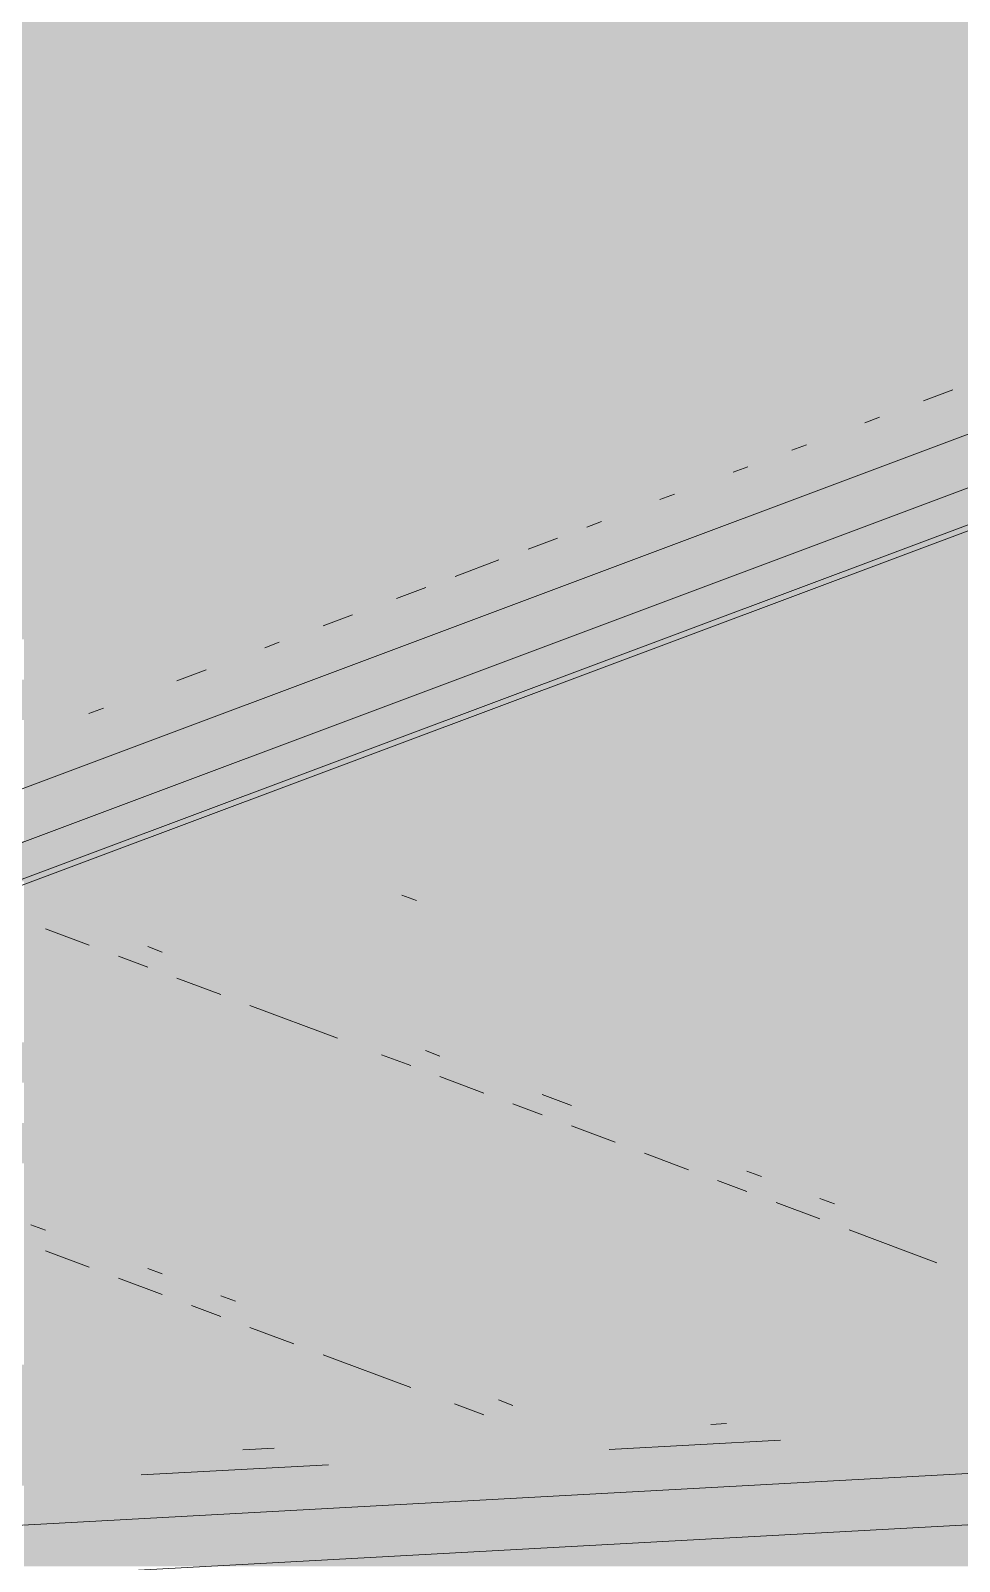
# Model space of a CAD drawing. Header units: millimetres. Extents: x 5 to 1315, y 5 to 292.
# Drawn here: x 975.47 to 979.43, y 70.71 to 77.22 of the extents above; entities that cross this region are included whole.
import ezdxf

# ---------------------------------------------------------------- set-up
doc = ezdxf.new("R2010")
doc.units = ezdxf.units.MM
doc.layers.add('EXISTING', color=7, linetype='Continuous')
doc.layers.add('IMAGES', color=7, linetype='Continuous')

# ---------------------------------------------------------------- blocks, each defined once
blk = doc.blocks.new('SHEET_03')
at = {"layer": 'EXISTING', "color": 250, "lineweight": 9}
for p, q in [((66.8128, 70.7631), (91.423, 79.9823)), ((91.7199, 79.8651), (67.4212, 70.7626)), ((67.8719, 70.7746), (91.7345, 79.7136)), ((67.9339, 70.7723), (91.6718, 79.6647)), ((79.2732, 75.6436), (79.3979, 75.6903)), ((79.024, 75.5503), (79.0863, 75.5736)), ((78.7125, 75.4336), (78.7748, 75.4569)), ((78.4633, 75.3402), (78.5256, 75.3635)), ((78.1518, 75.2235), (78.2141, 75.2468)), ((77.8403, 75.1068), (77.9026, 75.1301)), ((77.591, 75.0134), (77.7156, 75.0601)), ((77.2795, 74.8967), (77.4664, 74.9668)), ((77.0303, 74.8034), (77.1549, 74.8501)), ((76.7188, 74.6867), (76.8434, 74.7334)), ((76.4696, 74.5933), (76.5319, 74.6167)), ((76.0957, 74.4533), (76.2203, 74.5)), ((75.7219, 74.3133), (75.7842, 74.3366)), ((77.116, 73.5178), (77.0538, 73.5411)), ((75.7232, 73.3279), (75.5366, 73.3978)), ((75.9719, 73.2348), (75.8475, 73.2813)), ((75.9719, 73.3222), (76.0341, 73.2989)), ((76.2828, 73.1183), (76.0962, 73.1882)), ((76.7802, 72.932), (76.4071, 73.0717)), ((77.1533, 72.8796), (77.2154, 72.8563)), ((77.0911, 72.8155), (76.9667, 72.8621)), ((77.402, 72.699), (77.2154, 72.7689)), ((77.6507, 72.6933), (77.775, 72.6467)), ((77.6507, 72.6059), (77.5263, 72.6525)), ((77.9616, 72.4894), (77.775, 72.5593)), ((78.2725, 72.3729), (78.0859, 72.4428)), ((78.5212, 72.3672), (78.5833, 72.3439)), ((78.5212, 72.2798), (78.3968, 72.3264)), ((78.8321, 72.1633), (78.6455, 72.2332)), ((78.8321, 72.2507), (78.8942, 72.2274)), ((75.4745, 72.1391), (75.5366, 72.1158)), ((79.3295, 71.977), (78.9564, 72.1167)), ((75.7232, 71.9586), (75.5366, 72.0284)), ((76.0341, 71.8421), (75.8475, 71.912)), ((75.9719, 71.9528), (76.0341, 71.9295)), ((76.2828, 71.8363), (76.345, 71.813)), ((76.2828, 71.7489), (76.1584, 71.7955)), ((76.5937, 71.6325), (76.4071, 71.7023)), ((77.0911, 71.4461), (76.718, 71.5859)), ((66.0144, 70.3455), (86.9866, 71.4919)), ((77.402, 71.3297), (77.2776, 71.3763)), ((77.4642, 71.3938), (77.5263, 71.3705)), ((86.4655, 71.2452), (66.0242, 70.1278)), ((78.3681, 71.2895), (78.4345, 71.2931)), ((76.3771, 71.1806), (76.5098, 71.1879)), ((77.9351, 71.1831), (78.6652, 71.223)), ((75.9441, 71.0742), (76.7405, 71.1178))]:
    blk.add_line(p, q, dxfattribs=at)
at = {"layer": 'IMAGES', "color": 7}
for points in [[(71.5042, 77.2), (82.4715, 77.2), (71.5042, 77.3714), (82.4715, 77.3714)], [(70.9901, 77.0286), (82.1287, 77.0286), (70.9901, 77.2), (82.1287, 77.2)], [(70.6474, 76.8571), (81.6147, 76.8571), (70.6474, 77.0286), (81.6147, 77.0286)], [(70.1333, 76.6857), (81.2719, 76.6857), (70.1333, 76.8571), (81.2719, 76.8571)], [(69.7906, 76.5143), (80.7578, 76.5143), (69.7906, 76.6857), (80.7578, 76.6857)], [(70.1333, 76.3429), (80.2438, 76.3429), (70.1333, 76.5143), (80.2438, 76.5143)], [(70.8188, 76.1714), (80.2438, 76.1714), (70.8188, 76.3429), (80.2438, 76.3429)], [(70.8188, 76), (79.5583, 76), (70.8188, 76.1714), (79.5583, 76.1714)], [(71.6756, 75.8286), (78.8728, 75.8286), (71.6756, 76), (78.8728, 76)], [(78.8728, 75.8286), (79.2156, 75.8286), (78.8728, 76), (79.2156, 76)], [(79.2156, 75.8286), (79.3869, 75.8286), (79.2156, 76), (79.3869, 76)], [(79.3869, 75.6571), (79.5583, 75.6571), (79.3869, 76), (79.5583, 76)], [(71.6756, 75.6571), (78.5301, 75.6571), (71.6756, 75.8286), (78.5301, 75.8286)], [(78.5301, 75.6571), (78.8728, 75.6571), (78.5301, 75.8286), (78.8728, 75.8286)], [(78.8728, 75.6571), (79.2156, 75.6571), (78.8728, 75.8286), (79.2156, 75.8286)], [(79.2156, 75.6571), (79.3869, 75.6571), (79.2156, 75.8286), (79.3869, 75.8286)], [(72.5324, 75.4857), (78.016, 75.4857), (72.5324, 75.6571), (78.016, 75.6571)], [(78.016, 75.4857), (78.3588, 75.4857), (78.016, 75.6571), (78.3588, 75.6571)], [(78.3588, 75.4857), (78.5301, 75.4857), (78.3588, 75.6571), (78.5301, 75.6571)], [(78.5301, 75.4857), (78.7015, 75.4857), (78.5301, 75.6571), (78.7015, 75.6571)], [(78.7015, 75.4857), (78.8728, 75.4857), (78.7015, 75.6571), (78.8728, 75.6571)], [(78.8728, 75.4857), (79.0442, 75.4857), (78.8728, 75.6571), (79.0442, 75.6571)], [(79.0442, 75.4857), (79.2156, 75.4857), (79.0442, 75.6571), (79.2156, 75.6571)], [(79.2156, 75.4857), (79.3869, 75.4857), (79.2156, 75.6571), (79.3869, 75.6571)], [(79.3869, 75.4857), (79.5583, 75.4857), (79.3869, 75.6571), (79.5583, 75.6571)], [(73.0465, 75.3143), (77.5019, 75.3143), (73.0465, 75.4857), (77.5019, 75.4857)], [(77.5019, 75.3143), (77.6733, 75.3143), (77.5019, 75.4857), (77.6733, 75.4857)], [(77.6733, 75.3143), (77.8447, 75.3143), (77.6733, 75.4857), (77.8447, 75.4857)], [(77.8447, 75.3143), (78.1874, 75.3143), (77.8447, 75.4857), (78.1874, 75.4857)], [(78.1874, 75.3143), (78.5301, 75.3143), (78.1874, 75.4857), (78.5301, 75.4857)], [(78.5301, 75.3143), (78.7015, 75.3143), (78.5301, 75.4857), (78.7015, 75.4857)], [(78.7015, 75.3143), (78.8728, 75.3143), (78.7015, 75.4857), (78.8728, 75.4857)], [(78.8728, 75.3143), (79.0442, 75.3143), (78.8728, 75.4857), (79.0442, 75.4857)], [(79.0442, 75.3143), (79.3869, 75.3143), (79.0442, 75.4857), (79.3869, 75.4857)], [(79.3869, 75.3143), (80.0724, 75.3143), (79.3869, 75.4857), (80.0724, 75.4857)], [(73.3892, 75.1429), (77.1592, 75.1429), (73.3892, 75.3143), (77.1592, 75.3143)], [(77.1592, 75.1429), (77.3306, 75.1429), (77.1592, 75.3143), (77.3306, 75.3143)], [(77.3306, 75.1429), (77.5019, 75.1429), (77.3306, 75.3143), (77.5019, 75.3143)], [(77.5019, 74.9714), (77.6733, 74.9714), (77.5019, 75.3143), (77.6733, 75.3143)], [(77.6733, 75.1429), (77.8447, 75.1429), (77.6733, 75.3143), (77.8447, 75.3143)], [(77.8447, 75.1429), (78.016, 75.1429), (77.8447, 75.3143), (78.016, 75.3143)], [(78.016, 75.1429), (78.1874, 75.1429), (78.016, 75.3143), (78.1874, 75.3143)], [(78.1874, 75.1429), (78.3588, 75.1429), (78.1874, 75.3143), (78.3588, 75.3143)], [(78.3588, 75.1429), (78.7015, 75.1429), (78.3588, 75.3143), (78.7015, 75.3143)], [(78.7015, 75.1429), (79.2156, 75.1429), (78.7015, 75.3143), (79.2156, 75.3143)], [(79.2156, 75.1429), (79.3869, 75.1429), (79.2156, 75.3143), (79.3869, 75.3143)], [(79.3869, 75.1429), (79.7297, 75.1429), (79.3869, 75.3143), (79.7297, 75.3143)], [(73.9033, 74.9714), (76.6451, 74.9714), (73.9033, 75.1429), (76.6451, 75.1429)], [(76.6451, 74.9714), (76.8165, 74.9714), (76.6451, 75.1429), (76.8165, 75.1429)], [(76.8165, 74.9714), (76.9879, 74.9714), (76.8165, 75.1429), (76.9879, 75.1429)], [(76.9879, 74.9714), (77.1592, 74.9714), (76.9879, 75.1429), (77.1592, 75.1429)], [(77.1592, 74.8), (77.3306, 74.8), (77.1592, 75.1429), (77.3306, 75.1429)], [(77.3306, 74.9714), (77.5019, 74.9714), (77.3306, 75.1429), (77.5019, 75.1429)], [(77.6733, 74.8), (77.8447, 74.8), (77.6733, 75.1429), (77.8447, 75.1429)], [(77.8447, 74.8), (78.016, 74.8), (77.8447, 75.1429), (78.016, 75.1429)], [(78.016, 74.9714), (78.3588, 74.9714), (78.016, 75.1429), (78.3588, 75.1429)], [(78.3588, 74.9714), (79.0442, 74.9714), (78.3588, 75.1429), (79.0442, 75.1429)], [(79.0442, 74.9714), (79.5583, 74.9714), (79.0442, 75.1429), (79.5583, 75.1429)], [(74.246, 74.8), (76.3024, 74.8), (74.246, 74.9714), (76.3024, 74.9714)], [(76.3024, 74.8), (76.6451, 74.8), (76.3024, 74.9714), (76.6451, 74.9714)], [(76.6451, 74.8), (76.8165, 74.8), (76.6451, 74.9714), (76.8165, 74.9714)], [(76.8165, 74.8), (76.9879, 74.8), (76.8165, 74.9714), (76.9879, 74.9714)], [(76.9879, 74.8), (77.1592, 74.8), (76.9879, 74.9714), (77.1592, 74.9714)], [(77.3306, 74.8), (77.6733, 74.8), (77.3306, 74.9714), (77.6733, 74.9714)], [(78.016, 74.8), (78.5301, 74.8), (78.016, 74.9714), (78.5301, 74.9714)], [(78.5301, 74.8), (78.7015, 74.8), (78.5301, 74.9714), (78.7015, 74.9714)], [(78.7015, 74.8), (78.8728, 74.8), (78.7015, 74.9714), (78.8728, 74.9714)], [(78.8728, 74.8), (79.2156, 74.8), (78.8728, 74.9714), (79.2156, 74.9714)], [(79.2156, 74.8), (79.3869, 74.8), (79.2156, 74.9714), (79.3869, 74.9714)], [(79.3869, 74.8), (79.5583, 74.8), (79.3869, 74.9714), (79.5583, 74.9714)], [(74.7601, 74.6286), (75.7883, 74.6286), (74.7601, 74.8), (75.7883, 74.8)], [(75.7883, 74.6286), (76.3024, 74.6286), (75.7883, 74.8), (76.3024, 74.8)], [(76.3024, 74.6286), (76.4738, 74.6286), (76.3024, 74.8), (76.4738, 74.8)], [(76.4738, 74.6286), (76.6451, 74.6286), (76.4738, 74.8), (76.6451, 74.8)], [(76.6451, 74.6286), (76.8165, 74.6286), (76.6451, 74.8), (76.8165, 74.8)], [(76.8165, 74.6286), (77.5019, 74.6286), (76.8165, 74.8), (77.5019, 74.8)], [(77.5019, 74.4571), (77.6733, 74.4571), (77.5019, 74.8), (77.6733, 74.8)], [(77.6733, 74.6286), (78.016, 74.6286), (77.6733, 74.8), (78.016, 74.8)], [(78.016, 74.6286), (78.1874, 74.6286), (78.016, 74.8), (78.1874, 74.8)], [(78.1874, 74.6286), (78.7015, 74.6286), (78.1874, 74.8), (78.7015, 74.8)], [(78.7015, 74.6286), (79.0442, 74.6286), (78.7015, 74.8), (79.0442, 74.8)], [(79.0442, 74.6286), (79.3869, 74.6286), (79.0442, 74.8), (79.3869, 74.8)], [(79.3869, 74.6286), (79.5583, 74.6286), (79.3869, 74.8), (79.5583, 74.8)], [(75.4456, 74.4571), (75.6169, 74.4571), (75.4456, 74.6286), (75.6169, 74.6286)], [(75.6169, 74.4571), (75.7883, 74.4571), (75.6169, 74.6286), (75.7883, 74.6286)], [(75.7883, 74.4571), (75.9597, 74.4571), (75.7883, 74.6286), (75.9597, 74.6286)], [(75.9597, 74.4571), (76.131, 74.4571), (75.9597, 74.6286), (76.131, 74.6286)], [(76.131, 74.2857), (76.3024, 74.2857), (76.131, 74.6286), (76.3024, 74.6286)], [(76.3024, 74.4571), (76.4738, 74.4571), (76.3024, 74.6286), (76.4738, 74.6286)], [(76.4738, 74.4571), (76.9879, 74.4571), (76.4738, 74.6286), (76.9879, 74.6286)], [(76.9879, 74.2857), (77.1592, 74.2857), (76.9879, 74.6286), (77.1592, 74.6286)], [(77.1592, 74.4571), (77.5019, 74.4571), (77.1592, 74.6286), (77.5019, 74.6286)], [(77.6733, 74.4571), (78.1874, 74.4571), (77.6733, 74.6286), (78.1874, 74.6286)], [(78.1874, 74.4571), (78.5301, 74.4571), (78.1874, 74.6286), (78.5301, 74.6286)], [(78.5301, 74.4571), (78.7015, 74.4571), (78.5301, 74.6286), (78.7015, 74.6286)], [(78.7015, 74.4571), (79.0442, 74.4571), (78.7015, 74.6286), (79.0442, 74.6286)], [(79.0442, 74.4571), (87.7837, 74.4571), (79.0442, 74.6286), (87.7837, 74.6286)], [(75.2742, 74.2857), (75.6169, 74.2857), (75.2742, 74.4571), (75.6169, 74.4571)], [(75.6169, 74.2857), (75.7883, 74.2857), (75.6169, 74.4571), (75.7883, 74.4571)], [(75.7883, 74.2857), (76.131, 74.2857), (75.7883, 74.4571), (76.131, 74.4571)], [(76.3024, 74.2857), (76.4738, 74.2857), (76.3024, 74.4571), (76.4738, 74.4571)], [(76.4738, 74.2857), (76.8165, 74.2857), (76.4738, 74.4571), (76.8165, 74.4571)], [(76.8165, 74.2857), (76.9879, 74.2857), (76.8165, 74.4571), (76.9879, 74.4571)], [(77.1592, 74.2857), (77.8447, 74.2857), (77.1592, 74.4571), (77.8447, 74.4571)], [(77.8447, 74.2857), (78.016, 74.2857), (77.8447, 74.4571), (78.016, 74.4571)], [(78.016, 74.2857), (78.1874, 74.2857), (78.016, 74.4571), (78.1874, 74.4571)], [(78.1874, 74.2857), (78.5301, 74.2857), (78.1874, 74.4571), (78.5301, 74.4571)], [(78.5301, 74.2857), (78.7015, 74.2857), (78.5301, 74.4571), (78.7015, 74.4571)], [(78.7015, 74.2857), (87.441, 74.2857), (78.7015, 74.4571), (87.441, 74.4571)], [(75.4456, 74.1143), (75.7883, 74.1143), (75.4456, 74.2857), (75.7883, 74.2857)], [(75.7883, 74.1143), (75.9597, 74.1143), (75.7883, 74.2857), (75.9597, 74.2857)], [(75.9597, 73.9429), (76.131, 73.9429), (75.9597, 74.2857), (76.131, 74.2857)], [(76.131, 74.1143), (76.3024, 74.1143), (76.131, 74.2857), (76.3024, 74.2857)], [(76.3024, 74.1143), (76.8165, 74.1143), (76.3024, 74.2857), (76.8165, 74.2857)], [(76.8165, 74.1143), (77.3306, 74.1143), (76.8165, 74.2857), (77.3306, 74.2857)], [(77.3306, 74.1143), (77.5019, 74.1143), (77.3306, 74.2857), (77.5019, 74.2857)], [(77.5019, 74.1143), (77.6733, 74.1143), (77.5019, 74.2857), (77.6733, 74.2857)], [(77.6733, 74.1143), (78.1874, 74.1143), (77.6733, 74.2857), (78.1874, 74.2857)], [(78.1874, 74.1143), (86.9269, 74.1143), (78.1874, 74.2857), (86.9269, 74.2857)], [(75.4456, 73.7714), (75.6169, 73.7714), (75.4456, 74.1143), (75.6169, 74.1143)], [(75.6169, 73.7714), (75.9597, 73.7714), (75.6169, 74.1143), (75.9597, 74.1143)], [(76.131, 73.9429), (76.3024, 73.9429), (76.131, 74.1143), (76.3024, 74.1143)], [(76.3024, 73.9429), (76.8165, 73.9429), (76.3024, 74.1143), (76.8165, 74.1143)], [(76.8165, 73.9429), (76.9879, 73.9429), (76.8165, 74.1143), (76.9879, 74.1143)], [(76.9879, 73.9429), (77.3306, 73.9429), (76.9879, 74.1143), (77.3306, 74.1143)], [(77.3306, 73.9429), (77.6733, 73.9429), (77.3306, 74.1143), (77.6733, 74.1143)], [(77.6733, 73.9429), (86.7556, 73.9429), (77.6733, 74.1143), (86.7556, 74.1143)], [(75.9597, 73.7714), (76.131, 73.7714), (75.9597, 73.9429), (76.131, 73.9429)], [(76.131, 73.7714), (76.4738, 73.7714), (76.131, 73.9429), (76.4738, 73.9429)], [(76.4738, 73.7714), (76.6451, 73.7714), (76.4738, 73.9429), (76.6451, 73.9429)], [(76.6451, 73.7714), (76.8165, 73.7714), (76.6451, 73.9429), (76.8165, 73.9429)], [(76.8165, 73.7714), (76.9879, 73.7714), (76.8165, 73.9429), (76.9879, 73.9429)], [(76.9879, 73.7714), (77.3306, 73.7714), (76.9879, 73.9429), (77.3306, 73.9429)], [(77.3306, 73.7714), (86.0701, 73.7714), (77.3306, 73.9429), (86.0701, 73.9429)], [(75.2742, 73.6), (75.9597, 73.6), (75.2742, 73.7714), (75.9597, 73.7714)], [(75.9597, 73.6), (76.131, 73.6), (75.9597, 73.7714), (76.131, 73.7714)], [(76.131, 73.6), (76.3024, 73.6), (76.131, 73.7714), (76.3024, 73.7714)], [(76.3024, 73.6), (76.4738, 73.6), (76.3024, 73.7714), (76.4738, 73.7714)], [(76.4738, 73.6), (76.6451, 73.6), (76.4738, 73.7714), (76.6451, 73.7714)], [(76.6451, 73.6), (76.9879, 73.6), (76.6451, 73.7714), (76.9879, 73.7714)], [(76.9879, 73.6), (77.3306, 73.6), (76.9879, 73.7714), (77.3306, 73.7714)], [(77.3306, 73.6), (77.5019, 73.6), (77.3306, 73.7714), (77.5019, 73.7714)], [(77.5019, 73.6), (85.556, 73.6), (77.5019, 73.7714), (85.556, 73.7714)], [(75.4456, 73.4286), (75.6169, 73.4286), (75.4456, 73.6), (75.6169, 73.6)], [(75.6169, 73.4286), (75.7883, 73.4286), (75.6169, 73.6), (75.7883, 73.6)], [(75.7883, 73.4286), (75.9597, 73.4286), (75.7883, 73.6), (75.9597, 73.6)], [(75.9597, 73.4286), (76.131, 73.4286), (75.9597, 73.6), (76.131, 73.6)], [(76.131, 73.4286), (76.3024, 73.4286), (76.131, 73.6), (76.3024, 73.6)], [(76.3024, 73.4286), (76.4738, 73.4286), (76.3024, 73.6), (76.4738, 73.6)], [(76.4738, 73.4286), (76.8165, 73.4286), (76.4738, 73.6), (76.8165, 73.6)], [(76.8165, 73.4286), (76.9879, 73.4286), (76.8165, 73.6), (76.9879, 73.6)], [(76.9879, 73.4286), (77.6733, 73.4286), (76.9879, 73.6), (77.6733, 73.6)], [(77.6733, 73.4286), (77.8447, 73.4286), (77.6733, 73.6), (77.8447, 73.6)], [(77.8447, 73.4286), (85.2133, 73.4286), (77.8447, 73.6), (85.2133, 73.6)], [(75.4456, 73.2571), (75.9597, 73.2571), (75.4456, 73.4286), (75.9597, 73.4286)], [(75.9597, 73.2571), (76.131, 73.2571), (75.9597, 73.4286), (76.131, 73.4286)], [(76.131, 73.2571), (76.4738, 73.2571), (76.131, 73.4286), (76.4738, 73.4286)], [(76.4738, 73.2571), (76.6451, 73.2571), (76.4738, 73.4286), (76.6451, 73.4286)], [(76.6451, 73.2571), (77.1592, 73.2571), (76.6451, 73.4286), (77.1592, 73.4286)], [(77.1592, 73.2571), (77.3306, 73.2571), (77.1592, 73.4286), (77.3306, 73.4286)], [(77.3306, 73.2571), (77.5019, 73.2571), (77.3306, 73.4286), (77.5019, 73.4286)], [(77.5019, 73.2571), (77.6733, 73.2571), (77.5019, 73.4286), (77.6733, 73.4286)], [(77.6733, 73.2571), (77.8447, 73.2571), (77.6733, 73.4286), (77.8447, 73.4286)], [(77.8447, 73.0857), (78.016, 73.0857), (77.8447, 73.4286), (78.016, 73.4286)], [(78.016, 73.0857), (78.1874, 73.0857), (78.016, 73.4286), (78.1874, 73.4286)], [(78.1874, 73.2571), (78.5301, 73.2571), (78.1874, 73.4286), (78.5301, 73.4286)], [(78.5301, 73.2571), (84.6992, 73.2571), (78.5301, 73.4286), (84.6992, 73.4286)], [(75.4456, 73.0857), (75.6169, 73.0857), (75.4456, 73.2571), (75.6169, 73.2571)], [(75.6169, 73.0857), (75.7883, 73.0857), (75.6169, 73.2571), (75.7883, 73.2571)], [(75.7883, 73.0857), (76.131, 73.0857), (75.7883, 73.2571), (76.131, 73.2571)], [(76.131, 73.0857), (76.3024, 73.0857), (76.131, 73.2571), (76.3024, 73.2571)], [(76.3024, 73.0857), (76.4738, 73.0857), (76.3024, 73.2571), (76.4738, 73.2571)], [(76.4738, 73.0857), (76.6451, 73.0857), (76.4738, 73.2571), (76.6451, 73.2571)], [(76.6451, 73.0857), (76.8165, 73.0857), (76.6451, 73.2571), (76.8165, 73.2571)], [(76.8165, 73.0857), (76.9879, 73.0857), (76.8165, 73.2571), (76.9879, 73.2571)], [(76.9879, 73.0857), (77.3306, 73.0857), (76.9879, 73.2571), (77.3306, 73.2571)], [(77.3306, 73.0857), (77.6733, 73.0857), (77.3306, 73.2571), (77.6733, 73.2571)], [(77.6733, 73.0857), (77.8447, 73.0857), (77.6733, 73.2571), (77.8447, 73.2571)], [(78.1874, 73.0857), (78.5301, 73.0857), (78.1874, 73.2571), (78.5301, 73.2571)], [(78.5301, 73.0857), (78.7015, 73.0857), (78.5301, 73.2571), (78.7015, 73.2571)], [(78.7015, 73.0857), (78.8728, 73.0857), (78.7015, 73.2571), (78.8728, 73.2571)], [(78.8728, 73.0857), (84.0137, 73.0857), (78.8728, 73.2571), (84.0137, 73.2571)], [(75.4456, 72.9143), (75.7883, 72.9143), (75.4456, 73.0857), (75.7883, 73.0857)], [(75.7883, 72.9143), (76.131, 72.9143), (75.7883, 73.0857), (76.131, 73.0857)], [(76.131, 72.9143), (76.3024, 72.9143), (76.131, 73.0857), (76.3024, 73.0857)], [(76.3024, 72.9143), (76.4738, 72.9143), (76.3024, 73.0857), (76.4738, 73.0857)], [(76.4738, 72.9143), (76.8165, 72.9143), (76.4738, 73.0857), (76.8165, 73.0857)], [(76.8165, 72.9143), (76.9879, 72.9143), (76.8165, 73.0857), (76.9879, 73.0857)], [(76.9879, 72.9143), (77.3306, 72.9143), (76.9879, 73.0857), (77.3306, 73.0857)], [(77.3306, 72.9143), (77.5019, 72.9143), (77.3306, 73.0857), (77.5019, 73.0857)], [(77.5019, 72.9143), (77.8447, 72.9143), (77.5019, 73.0857), (77.8447, 73.0857)], [(77.8447, 72.9143), (78.1874, 72.9143), (77.8447, 73.0857), (78.1874, 73.0857)], [(78.1874, 72.9143), (78.3588, 72.9143), (78.1874, 73.0857), (78.3588, 73.0857)], [(78.3588, 72.9143), (78.5301, 72.9143), (78.3588, 73.0857), (78.5301, 73.0857)], [(78.5301, 72.9143), (78.7015, 72.9143), (78.5301, 73.0857), (78.7015, 73.0857)], [(78.7015, 72.9143), (79.0442, 72.9143), (78.7015, 73.0857), (79.0442, 73.0857)], [(79.0442, 72.9143), (79.2156, 72.9143), (79.0442, 73.0857), (79.2156, 73.0857)], [(79.2156, 72.9143), (84.0137, 72.9143), (79.2156, 73.0857), (84.0137, 73.0857)], [(75.2742, 72.7429), (76.131, 72.7429), (75.2742, 72.9143), (76.131, 72.9143)], [(76.131, 72.7429), (76.3024, 72.7429), (76.131, 72.9143), (76.3024, 72.9143)], [(76.3024, 72.7429), (76.4738, 72.7429), (76.3024, 72.9143), (76.4738, 72.9143)], [(76.4738, 72.7429), (76.6451, 72.7429), (76.4738, 72.9143), (76.6451, 72.9143)], [(76.6451, 72.7429), (76.8165, 72.7429), (76.6451, 72.9143), (76.8165, 72.9143)], [(76.8165, 72.7429), (77.1592, 72.7429), (76.8165, 72.9143), (77.1592, 72.9143)], [(77.1592, 72.7429), (77.3306, 72.7429), (77.1592, 72.9143), (77.3306, 72.9143)], [(77.3306, 72.7429), (77.5019, 72.7429), (77.3306, 72.9143), (77.5019, 72.9143)], [(77.5019, 72.7429), (77.6733, 72.7429), (77.5019, 72.9143), (77.6733, 72.9143)], [(77.6733, 72.7429), (77.8447, 72.7429), (77.6733, 72.9143), (77.8447, 72.9143)], [(77.8447, 72.7429), (78.1874, 72.7429), (77.8447, 72.9143), (78.1874, 72.9143)], [(78.1874, 72.7429), (78.7015, 72.7429), (78.1874, 72.9143), (78.7015, 72.9143)], [(78.7015, 72.7429), (78.8728, 72.7429), (78.7015, 72.9143), (78.8728, 72.9143)], [(78.8728, 72.7429), (79.0442, 72.7429), (78.8728, 72.9143), (79.0442, 72.9143)], [(79.0442, 72.7429), (79.2156, 72.7429), (79.0442, 72.9143), (79.2156, 72.9143)], [(79.2156, 72.7429), (79.3869, 72.7429), (79.2156, 72.9143), (79.3869, 72.9143)], [(79.3869, 72.7429), (79.5583, 72.7429), (79.3869, 72.9143), (79.5583, 72.9143)], [(75.4456, 72.5714), (76.6451, 72.5714), (75.4456, 72.7429), (76.6451, 72.7429)], [(76.6451, 72.5714), (76.9879, 72.5714), (76.6451, 72.7429), (76.9879, 72.7429)], [(76.9879, 72.5714), (77.1592, 72.5714), (76.9879, 72.7429), (77.1592, 72.7429)], [(77.1592, 72.5714), (77.5019, 72.5714), (77.1592, 72.7429), (77.5019, 72.7429)], [(77.5019, 72.5714), (77.8447, 72.5714), (77.5019, 72.7429), (77.8447, 72.7429)], [(77.8447, 72.5714), (78.016, 72.5714), (77.8447, 72.7429), (78.016, 72.7429)], [(78.016, 72.5714), (78.1874, 72.5714), (78.016, 72.7429), (78.1874, 72.7429)], [(78.1874, 72.5714), (78.5301, 72.5714), (78.1874, 72.7429), (78.5301, 72.7429)], [(78.5301, 72.5714), (78.7015, 72.5714), (78.5301, 72.7429), (78.7015, 72.7429)], [(78.7015, 72.5714), (79.0442, 72.5714), (78.7015, 72.7429), (79.0442, 72.7429)], [(79.0442, 72.5714), (79.5583, 72.5714), (79.0442, 72.7429), (79.5583, 72.7429)], [(75.2742, 72.4), (76.9879, 72.4), (75.2742, 72.5714), (76.9879, 72.5714)], [(76.9879, 72.4), (77.1592, 72.4), (76.9879, 72.5714), (77.1592, 72.5714)], [(77.1592, 72.4), (77.3306, 72.4), (77.1592, 72.5714), (77.3306, 72.5714)], [(77.3306, 72.4), (77.5019, 72.4), (77.3306, 72.5714), (77.5019, 72.5714)], [(77.5019, 72.4), (77.6733, 72.4), (77.5019, 72.5714), (77.6733, 72.5714)], [(77.6733, 72.4), (77.8447, 72.4), (77.6733, 72.5714), (77.8447, 72.5714)], [(77.8447, 72.4), (78.016, 72.4), (77.8447, 72.5714), (78.016, 72.5714)], [(78.016, 72.4), (78.3588, 72.4), (78.016, 72.5714), (78.3588, 72.5714)], [(78.3588, 72.4), (78.5301, 72.4), (78.3588, 72.5714), (78.5301, 72.5714)], [(78.5301, 72.4), (78.7015, 72.4), (78.5301, 72.5714), (78.7015, 72.5714)], [(78.7015, 72.4), (78.8728, 72.4), (78.7015, 72.5714), (78.8728, 72.5714)], [(78.8728, 72.4), (79.0442, 72.4), (78.8728, 72.5714), (79.0442, 72.5714)], [(79.0442, 72.4), (79.2156, 72.4), (79.0442, 72.5714), (79.2156, 72.5714)], [(79.2156, 72.4), (79.3869, 72.4), (79.2156, 72.5714), (79.3869, 72.5714)], [(79.3869, 72.4), (79.5583, 72.4), (79.3869, 72.5714), (79.5583, 72.5714)], [(75.4456, 72.2286), (75.6169, 72.2286), (75.4456, 72.4), (75.6169, 72.4)], [(75.6169, 72.2286), (75.7883, 72.2286), (75.6169, 72.4), (75.7883, 72.4)], [(75.7883, 72.2286), (75.9597, 72.2286), (75.7883, 72.4), (75.9597, 72.4)], [(75.9597, 72.2286), (76.131, 72.2286), (75.9597, 72.4), (76.131, 72.4)], [(76.131, 72.2286), (77.5019, 72.2286), (76.131, 72.4), (77.5019, 72.4)], [(77.5019, 72.2286), (77.8447, 72.2286), (77.5019, 72.4), (77.8447, 72.4)], [(77.8447, 72.2286), (78.016, 72.2286), (77.8447, 72.4), (78.016, 72.4)], [(78.016, 72.2286), (78.1874, 72.2286), (78.016, 72.4), (78.1874, 72.4)], [(78.1874, 72.2286), (78.3588, 72.2286), (78.1874, 72.4), (78.3588, 72.4)], [(78.3588, 72.2286), (78.5301, 72.2286), (78.3588, 72.4), (78.5301, 72.4)], [(78.5301, 72.2286), (78.7015, 72.2286), (78.5301, 72.4), (78.7015, 72.4)], [(78.7015, 72.2286), (78.8728, 72.2286), (78.7015, 72.4), (78.8728, 72.4)], [(78.8728, 72.2286), (79.0442, 72.2286), (78.8728, 72.4), (79.0442, 72.4)], [(79.0442, 72.2286), (79.2156, 72.2286), (79.0442, 72.4), (79.2156, 72.4)], [(79.2156, 72.2286), (79.5583, 72.2286), (79.2156, 72.4), (79.5583, 72.4)], [(75.4456, 72.0571), (75.6169, 72.0571), (75.4456, 72.2286), (75.6169, 72.2286)], [(75.6169, 72.0571), (75.7883, 72.0571), (75.6169, 72.2286), (75.7883, 72.2286)], [(75.7883, 72.0571), (76.131, 72.0571), (75.7883, 72.2286), (76.131, 72.2286)], [(76.131, 72.0571), (76.3024, 72.0571), (76.131, 72.2286), (76.3024, 72.2286)], [(76.3024, 72.0571), (76.4738, 72.0571), (76.3024, 72.2286), (76.4738, 72.2286)], [(76.4738, 72.0571), (77.8447, 72.0571), (76.4738, 72.2286), (77.8447, 72.2286)], [(77.8447, 72.0571), (78.016, 72.0571), (77.8447, 72.2286), (78.016, 72.2286)], [(78.016, 72.0571), (78.3588, 72.0571), (78.016, 72.2286), (78.3588, 72.2286)], [(78.3588, 72.0571), (78.5301, 72.0571), (78.3588, 72.2286), (78.5301, 72.2286)], [(78.5301, 72.0571), (78.7015, 72.0571), (78.5301, 72.2286), (78.7015, 72.2286)], [(78.7015, 72.0571), (78.8728, 72.0571), (78.7015, 72.2286), (78.8728, 72.2286)], [(78.8728, 72.0571), (79.0442, 72.0571), (78.8728, 72.2286), (79.0442, 72.2286)], [(79.0442, 72.0571), (79.2156, 72.0571), (79.0442, 72.2286), (79.2156, 72.2286)], [(79.2156, 72.0571), (79.3869, 72.0571), (79.2156, 72.2286), (79.3869, 72.2286)], [(79.3869, 72.0571), (79.5583, 72.0571), (79.3869, 72.2286), (79.5583, 72.2286)], [(75.4456, 71.8857), (75.6169, 71.8857), (75.4456, 72.0571), (75.6169, 72.0571)], [(75.6169, 71.8857), (75.7883, 71.8857), (75.6169, 72.0571), (75.7883, 72.0571)], [(75.7883, 71.7143), (75.9597, 71.7143), (75.7883, 72.0571), (75.9597, 72.0571)], [(75.9597, 71.8857), (76.131, 71.8857), (75.9597, 72.0571), (76.131, 72.0571)], [(76.131, 71.8857), (76.3024, 71.8857), (76.131, 72.0571), (76.3024, 72.0571)], [(76.3024, 71.8857), (76.4738, 71.8857), (76.3024, 72.0571), (76.4738, 72.0571)], [(76.4738, 71.8857), (76.6451, 71.8857), (76.4738, 72.0571), (76.6451, 72.0571)], [(76.6451, 71.8857), (76.8165, 71.8857), (76.6451, 72.0571), (76.8165, 72.0571)], [(76.8165, 71.8857), (76.9879, 71.8857), (76.8165, 72.0571), (76.9879, 72.0571)], [(76.9879, 71.8857), (78.3588, 71.8857), (76.9879, 72.0571), (78.3588, 72.0571)], [(78.3588, 71.8857), (78.8728, 71.8857), (78.3588, 72.0571), (78.8728, 72.0571)], [(78.8728, 71.8857), (79.0442, 71.8857), (78.8728, 72.0571), (79.0442, 72.0571)], [(79.0442, 71.8857), (79.3869, 71.8857), (79.0442, 72.0571), (79.3869, 72.0571)], [(79.3869, 71.8857), (79.5583, 71.8857), (79.3869, 72.0571), (79.5583, 72.0571)], [(75.4456, 71.7143), (75.7883, 71.7143), (75.4456, 71.8857), (75.7883, 71.8857)], [(75.9597, 71.7143), (76.3024, 71.7143), (75.9597, 71.8857), (76.3024, 71.8857)], [(76.3024, 71.7143), (76.4738, 71.7143), (76.3024, 71.8857), (76.4738, 71.8857)], [(76.4738, 71.7143), (76.6451, 71.7143), (76.4738, 71.8857), (76.6451, 71.8857)], [(76.6451, 71.7143), (76.8165, 71.7143), (76.6451, 71.8857), (76.8165, 71.8857)], [(76.8165, 71.7143), (77.3306, 71.7143), (76.8165, 71.8857), (77.3306, 71.8857)], [(77.3306, 71.7143), (77.5019, 71.7143), (77.3306, 71.8857), (77.5019, 71.8857)], [(77.5019, 71.7143), (77.8447, 71.7143), (77.5019, 71.8857), (77.8447, 71.8857)], [(77.8447, 71.7143), (78.8728, 71.7143), (77.8447, 71.8857), (78.8728, 71.8857)], [(78.8728, 71.7143), (79.0442, 71.7143), (78.8728, 71.8857), (79.0442, 71.8857)], [(79.0442, 71.7143), (79.2156, 71.7143), (79.0442, 71.8857), (79.2156, 71.8857)], [(79.2156, 71.7143), (79.3869, 71.7143), (79.2156, 71.8857), (79.3869, 71.8857)], [(79.3869, 71.7143), (79.5583, 71.7143), (79.3869, 71.8857), (79.5583, 71.8857)], [(75.4456, 71.5429), (75.7883, 71.5429), (75.4456, 71.7143), (75.7883, 71.7143)], [(75.7883, 71.5429), (76.131, 71.5429), (75.7883, 71.7143), (76.131, 71.7143)], [(76.131, 71.5429), (76.3024, 71.5429), (76.131, 71.7143), (76.3024, 71.7143)], [(76.3024, 71.5429), (76.4738, 71.5429), (76.3024, 71.7143), (76.4738, 71.7143)], [(76.4738, 71.5429), (76.6451, 71.5429), (76.4738, 71.7143), (76.6451, 71.7143)], [(76.6451, 71.5429), (76.8165, 71.5429), (76.6451, 71.7143), (76.8165, 71.7143)], [(76.8165, 71.5429), (76.9879, 71.5429), (76.8165, 71.7143), (76.9879, 71.7143)], [(76.9879, 71.5429), (77.1592, 71.5429), (76.9879, 71.7143), (77.1592, 71.7143)], [(77.1592, 71.5429), (77.5019, 71.5429), (77.1592, 71.7143), (77.5019, 71.7143)], [(77.5019, 71.5429), (77.8447, 71.5429), (77.5019, 71.7143), (77.8447, 71.7143)], [(77.8447, 71.5429), (78.016, 71.5429), (77.8447, 71.7143), (78.016, 71.7143)], [(78.016, 71.5429), (79.2156, 71.5429), (78.016, 71.7143), (79.2156, 71.7143)], [(79.2156, 71.5429), (79.5583, 71.5429), (79.2156, 71.7143), (79.5583, 71.7143)], [(70.8188, 71.3714), (76.131, 71.3714), (70.8188, 71.5429), (76.131, 71.5429)], [(76.131, 71.3714), (76.4738, 71.3714), (76.131, 71.5429), (76.4738, 71.5429)], [(76.4738, 71.3714), (76.6451, 71.3714), (76.4738, 71.5429), (76.6451, 71.5429)], [(76.6451, 71.3714), (77.1592, 71.3714), (76.6451, 71.5429), (77.1592, 71.5429)], [(77.1592, 71.2), (77.3306, 71.2), (77.1592, 71.5429), (77.3306, 71.5429)], [(77.3306, 71.3714), (77.5019, 71.3714), (77.3306, 71.5429), (77.5019, 71.5429)], [(77.5019, 71.3714), (77.6733, 71.3714), (77.5019, 71.5429), (77.6733, 71.5429)], [(77.6733, 71.3714), (77.8447, 71.3714), (77.6733, 71.5429), (77.8447, 71.5429)], [(77.8447, 71.3714), (78.016, 71.3714), (77.8447, 71.5429), (78.016, 71.5429)], [(78.016, 71.3714), (78.3588, 71.3714), (78.016, 71.5429), (78.3588, 71.5429)], [(78.3588, 71.3714), (78.7015, 71.3714), (78.3588, 71.5429), (78.7015, 71.5429)], [(78.7015, 71.3714), (78.8728, 71.3714), (78.7015, 71.5429), (78.8728, 71.5429)], [(78.8728, 71.3714), (79.7297, 71.3714), (78.8728, 71.5429), (79.7297, 71.5429)], [(74.7601, 71.2), (75.7883, 71.2), (74.7601, 71.3714), (75.7883, 71.3714)], [(75.7883, 71.2), (75.9597, 71.2), (75.7883, 71.3714), (75.9597, 71.3714)], [(75.9597, 71.2), (76.3024, 71.2), (75.9597, 71.3714), (76.3024, 71.3714)], [(76.3024, 71.2), (76.4738, 71.2), (76.3024, 71.3714), (76.4738, 71.3714)], [(76.4738, 71.2), (76.6451, 71.2), (76.4738, 71.3714), (76.6451, 71.3714)], [(76.6451, 71.2), (76.9879, 71.2), (76.6451, 71.3714), (76.9879, 71.3714)], [(76.9879, 71.2), (77.1592, 71.2), (76.9879, 71.3714), (77.1592, 71.3714)], [(77.3306, 71.2), (77.6733, 71.2), (77.3306, 71.3714), (77.6733, 71.3714)], [(77.6733, 71.2), (77.8447, 71.2), (77.6733, 71.3714), (77.8447, 71.3714)], [(77.8447, 71.2), (78.016, 71.2), (77.8447, 71.3714), (78.016, 71.3714)], [(78.016, 71.2), (78.3588, 71.2), (78.016, 71.3714), (78.3588, 71.3714)], [(78.3588, 71.2), (78.5301, 71.2), (78.3588, 71.3714), (78.5301, 71.3714)], [(78.5301, 71.2), (78.7015, 71.2), (78.5301, 71.3714), (78.7015, 71.3714)], [(78.7015, 71.2), (78.8728, 71.2), (78.7015, 71.3714), (78.8728, 71.3714)], [(78.8728, 71.2), (79.0442, 71.2), (78.8728, 71.3714), (79.0442, 71.3714)], [(79.0442, 71.2), (79.2156, 71.2), (79.0442, 71.3714), (79.2156, 71.3714)], [(79.2156, 71.2), (79.3869, 71.2), (79.2156, 71.3714), (79.3869, 71.3714)], [(79.3869, 71.2), (79.7297, 71.2), (79.3869, 71.3714), (79.7297, 71.3714)], [(74.9315, 71.0286), (75.6169, 71.0286), (74.9315, 71.2), (75.6169, 71.2)], [(75.6169, 71.0286), (75.7883, 71.0286), (75.6169, 71.2), (75.7883, 71.2)], [(75.7883, 71.0286), (75.9597, 71.0286), (75.7883, 71.2), (75.9597, 71.2)], [(75.9597, 71.0286), (76.3024, 71.0286), (75.9597, 71.2), (76.3024, 71.2)], [(76.3024, 71.0286), (76.6451, 71.0286), (76.3024, 71.2), (76.6451, 71.2)], [(76.6451, 71.0286), (76.8165, 71.0286), (76.6451, 71.2), (76.8165, 71.2)], [(76.8165, 71.0286), (76.9879, 71.0286), (76.8165, 71.2), (76.9879, 71.2)], [(76.9879, 71.0286), (77.5019, 71.0286), (76.9879, 71.2), (77.5019, 71.2)], [(77.5019, 71.0286), (77.8447, 71.0286), (77.5019, 71.2), (77.8447, 71.2)], [(77.8447, 71.0286), (78.016, 71.0286), (77.8447, 71.2), (78.016, 71.2)], [(78.016, 71.0286), (78.7015, 71.0286), (78.016, 71.2), (78.7015, 71.2)], [(78.7015, 71.0286), (78.8728, 71.0286), (78.7015, 71.2), (78.8728, 71.2)], [(78.8728, 71.0286), (79.2156, 71.0286), (78.8728, 71.2), (79.2156, 71.2)], [(79.2156, 71.0286), (79.3869, 71.0286), (79.2156, 71.2), (79.3869, 71.2)], [(79.3869, 71.0286), (84.5278, 71.0286), (79.3869, 71.2), (84.5278, 71.2)], [(75.4456, 70.8571), (75.6169, 70.8571), (75.4456, 71.0286), (75.6169, 71.0286)], [(75.6169, 70.8571), (75.9597, 70.8571), (75.6169, 71.0286), (75.9597, 71.0286)], [(75.9597, 70.8571), (76.8165, 70.8571), (75.9597, 71.0286), (76.8165, 71.0286)], [(76.8165, 70.8571), (77.3306, 70.8571), (76.8165, 71.0286), (77.3306, 71.0286)], [(77.3306, 70.8571), (77.6733, 70.8571), (77.3306, 71.0286), (77.6733, 71.0286)], [(77.6733, 70.8571), (79.2156, 70.8571), (77.6733, 71.0286), (79.2156, 71.0286)], [(79.2156, 70.8571), (79.3869, 70.8571), (79.2156, 71.0286), (79.3869, 71.0286)], [(79.3869, 70.8571), (79.5583, 70.8571), (79.3869, 71.0286), (79.5583, 71.0286)], [(75.4456, 70.6857), (75.6169, 70.6857), (75.4456, 70.8571), (75.6169, 70.8571)], [(75.6169, 70.6857), (77.5019, 70.6857), (75.6169, 70.8571), (77.5019, 70.8571)], [(77.5019, 70.6857), (77.6733, 70.6857), (77.5019, 70.8571), (77.6733, 70.8571)], [(77.6733, 70.6857), (78.5301, 70.6857), (77.6733, 70.8571), (78.5301, 70.8571)], [(78.5301, 70.6857), (79.5583, 70.6857), (78.5301, 70.8571), (79.5583, 70.8571)]]:
    blk.add_solid(points, dxfattribs=at)

msp = doc.modelspace()

# ---------------------------------------------------------------- block references
msp.add_blockref('SHEET_03', (900, 0))

doc.saveas('drawing.dxf')
